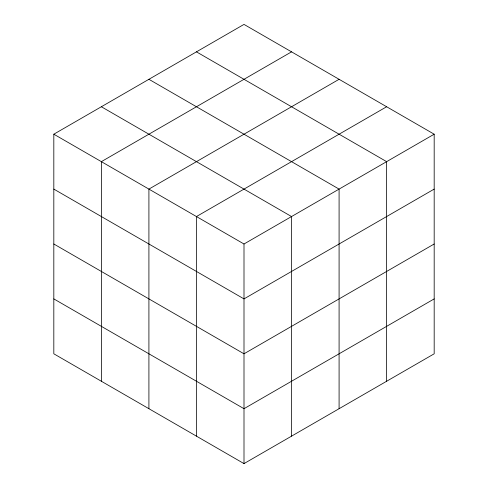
<?xml version="1.0" encoding="UTF-8"?>
<svg xmlns="http://www.w3.org/2000/svg" width="488" height="488" viewBox="0 0 488 488"><rect width="100%" height="100%" fill="white"/><g stroke="black" fill="none" stroke-linecap="round" stroke-linejoin="round"><path stroke-width="0.73" d="M53.82 134.2L244 24.4L434.18 134.2L434.18 353.8L244 463.6L53.82 353.8L53.82 134.2L244 244L434.18 134.2M291.543 51.85L101.364 161.65L101.364 381.25M339.087 79.3L148.913 189.1L148.913 408.7M386.636 106.75L196.457 216.55L196.457 436.15M434.18 189.1L244 298.9L53.82 189.1M434.18 244L244 353.8L53.82 244M434.18 298.9L244 408.7L53.82 298.9M196.457 51.85L386.636 161.65L386.636 381.25M148.913 79.3L339.087 189.1L339.087 408.7M101.364 106.75L291.543 216.55L291.543 436.15M244 244L244 463.6"/></g></svg>
